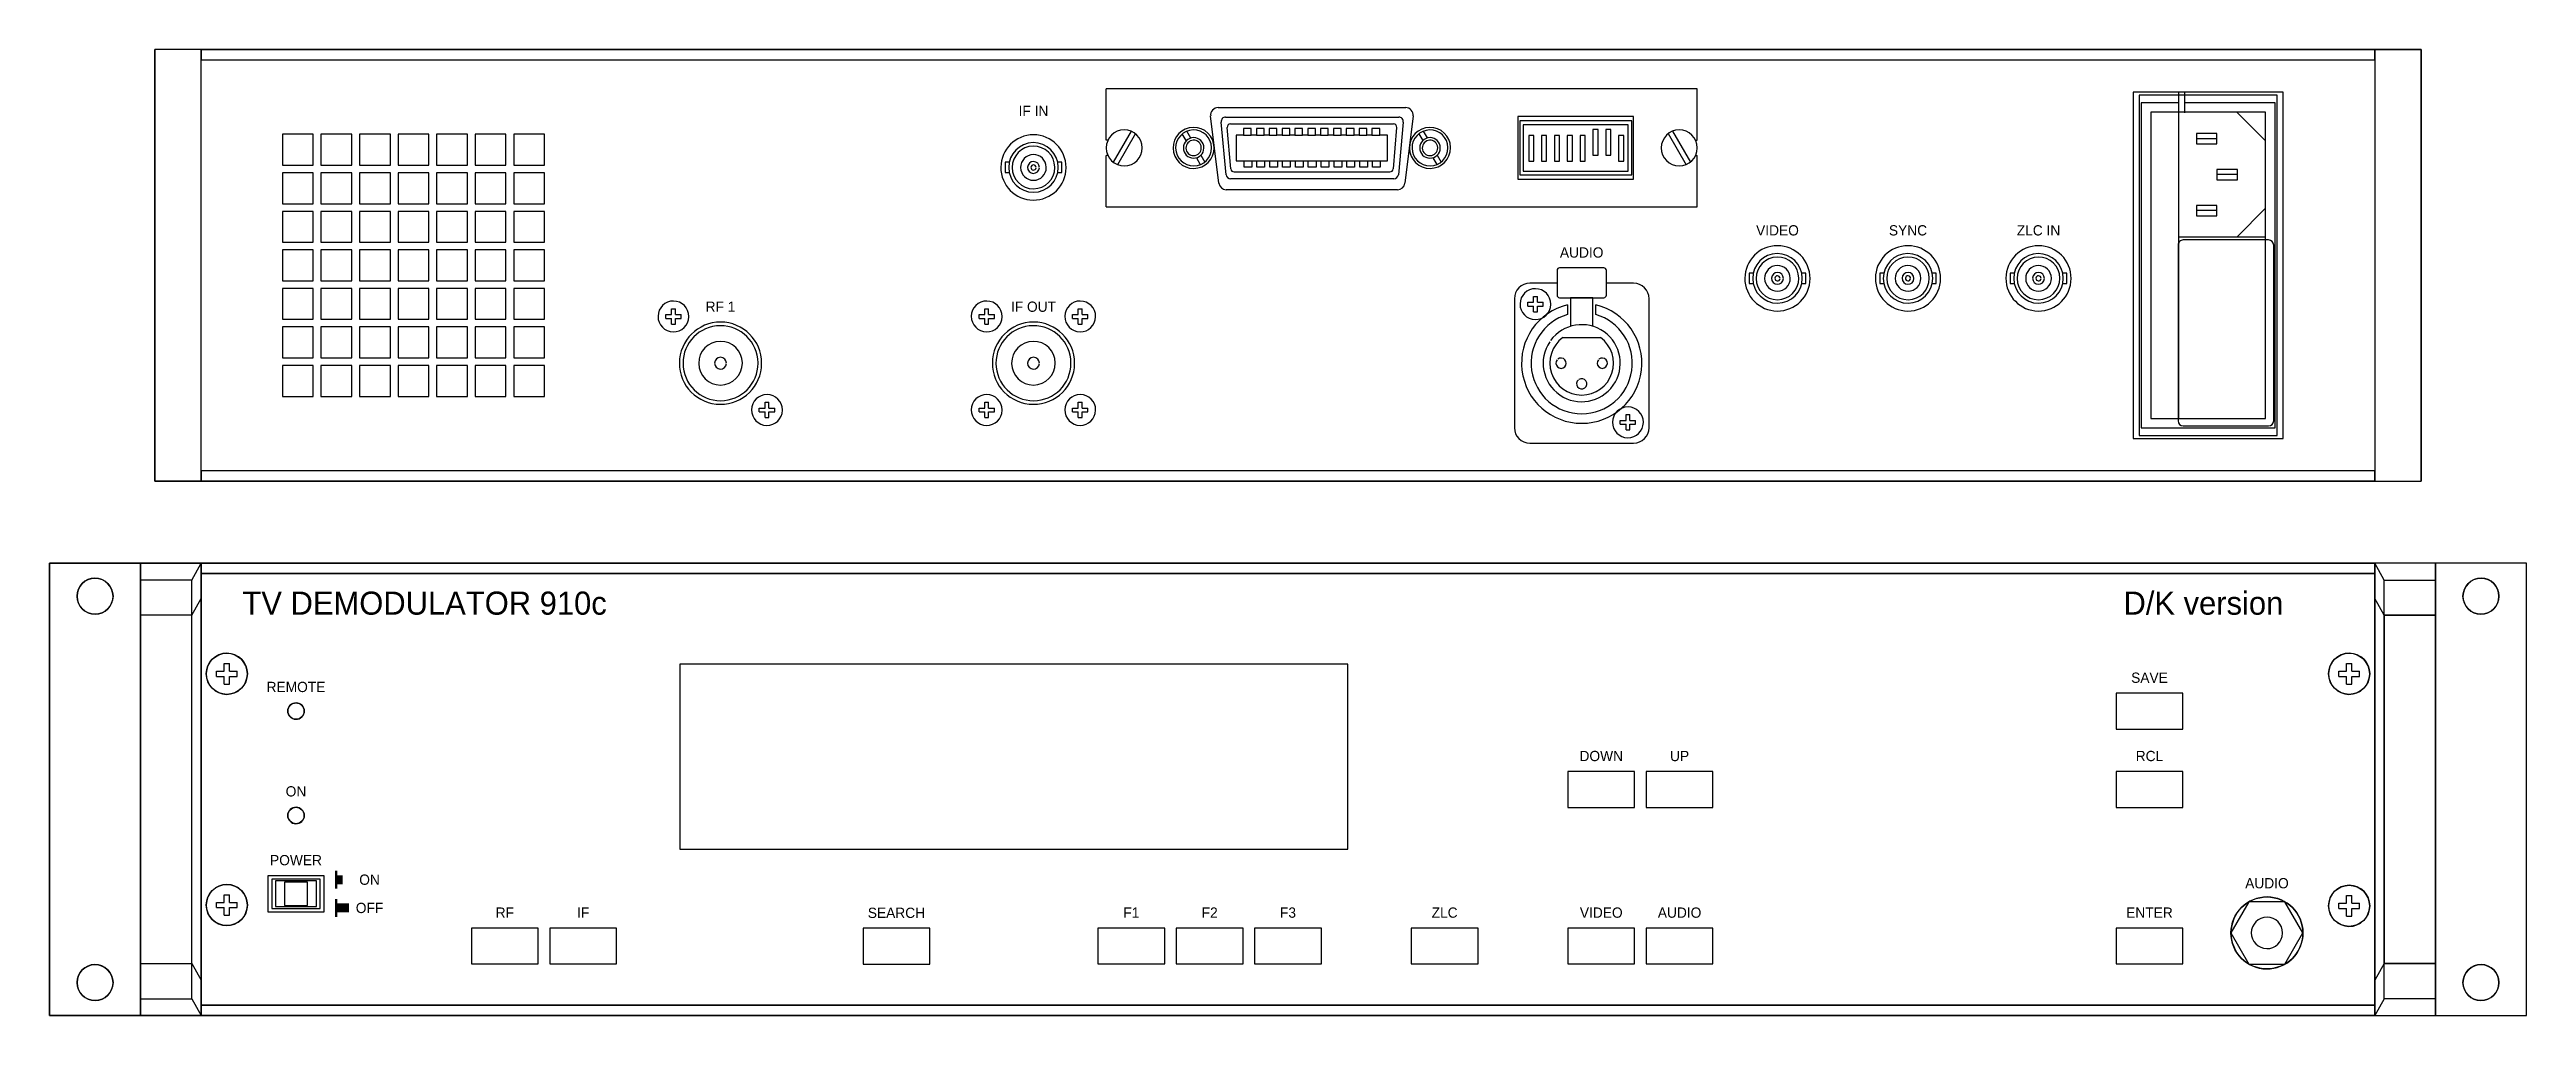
# Model space of a CAD drawing. Extents: x 10 to 492, y 26 to 214.
import ezdxf
from ezdxf.enums import TextEntityAlignment as Align

# ---------------------------------------------------------------- set-up
doc = ezdxf.new("R2010")
doc.units = 0
for name, color, linetype in [('GREY1', 1, 'CONTINUOUS'), ('GREY2', 6, 'CONTINUOUS'), ('GREY3', 4, 'CONTINUOUS'), ('GREY4', 3, 'CONTINUOUS'), ('KOMPONENT', 10, 'CONTINUOUS'), ('TEKST', 7, 'CONTINUOUS')]:
    doc.layers.add(name, color=color, linetype=linetype)

# ---------------------------------------------------------------- blocks, each defined once
blk = doc.blocks.new('5')
at = {"layer": 'KOMPONENT', "color": 0}
for p, q in [((63.5, 25.75), (-3.9, 25.75)), ((-3.9, 25.75), (-3.9, -3.45)), ((-3.35, 24.6), (-3.35, -2.3)), ((62.95, 24.6), (-3.35, 24.6)), ((61.45, 24.2), (-1.85, 24.2)), ((-1.85, 24.2), (-1.85, 6.55)), ((61.45, -1.9), (61.45, 24.2)), ((62.95, -2.3), (62.95, 24.6)), ((63.5, -3.45), (63.5, 25.75)), ((59.6, 22.3), (0, 22.3)), ((0, 22.3), (0, 0)), ((24.86, 22.9), (24.86, 6.3)), ((60.06, 23.9), (25.86, 23.9)), ((59.6, 0), (59.6, 22.3)), ((61.06, 6.3), (61.06, 22.9)), ((13.15, 16.85), (11.15, 16.85)), ((11.15, 16.85), (11.15, 12.85)), ((13.15, 12.85), (13.15, 16.85)), ((6.15, 12.85), (4.15, 12.85)), ((4.15, 12.85), (4.15, 8.85)), ((6.15, 8.85), (6.15, 12.85)), ((11.15, 12.85), (13.15, 12.85)), ((20.15, 12.85), (18.15, 12.85)), ((18.15, 12.85), (18.15, 8.85)), ((20.15, 8.85), (20.15, 12.85)), ((4.15, 8.85), (6.15, 8.85)), ((18.15, 8.85), (20.15, 8.85)), ((25.86, 5.3), (60.06, 5.3)), ((0, 0), (59.6, 0)), ((-3.9, -3.45), (63.5, -3.45)), ((-3.35, -2.3), (62.95, -2.3)), ((-1.85, -1.9), (61.45, -1.9))]:
    blk.add_line(p, q, dxfattribs=at)
for points in [[(5.6, 22.3), (0, 16.7)], [(18.7, 22.3), (24.3, 16.7)], [(24.3, 22.3), (24.3, 5.4)], [(12.15, 16.85), (12.15, 12.85)], [(5.15, 12.85), (5.15, 8.85)], [(19.15, 12.85), (19.15, 8.85)], [(-3.9, 6.55), (0.1, 6.55)], [(-3.9, 5.4), (59.6, 5.4)], [(-1.85, 5.4), (-1.85, -1.9)]]:
    blk.add_lwpolyline(points, dxfattribs=at)
for centre, start, end in [((25.86, 22.9), 90, 180), ((60.06, 22.9), 0, 90), ((25.86, 6.3), 180, 270), ((60.06, 6.3), 270, 0)]:
    blk.add_arc(centre, 1, start, end, dxfattribs=at)
blk = doc.blocks.new('NET')
at = {"layer": 'GREY1', "color": 0, "rotation": 270}
blk.add_blockref('5', (21.87, 32.34), dxfattribs=at)
blk = doc.blocks.new('12')
at = {"layer": 'KOMPONENT', "color": 0}
for p, q in [((114, 23.84), (-1, 23.84)), ((-1, 13.84), (-1, 23.84)), ((20.76, 20.2), (57.28, 20.2)), ((114, 13.84), (114, 23.84)), ((14.58, 13.75), (13.79, 15.06)), ((15.44, 14.26), (14.65, 15.58)), ((20.92, 5.48), (19.31, 18.57)), ((22.33, 7.11), (21.37, 17.36)), ((22.23, 18.34), (55.93, 18.34)), ((23.26, 8.24), (22.56, 16.3)), ((24.25, 14.84), (24.25, 9.84)), ((25.71, 14.84), (24.25, 14.84)), ((27.21, 16.09), (25.71, 16.09)), ((25.71, 16.09), (25.71, 14.84)), ((25.71, 14.84), (27.21, 14.84)), ((27.21, 14.84), (27.21, 16.09)), ((28.21, 14.84), (27.21, 14.84)), ((28.21, 16.09), (28.21, 14.84)), ((29.71, 16.09), (28.21, 16.09)), ((28.21, 14.84), (29.71, 14.84)), ((29.71, 14.84), (29.71, 16.09)), ((30.71, 14.84), (29.71, 14.84)), ((30.71, 16.09), (30.71, 14.84)), ((32.21, 16.09), (30.71, 16.09)), ((30.71, 14.84), (32.21, 14.84)), ((32.21, 14.84), (32.21, 16.09)), ((33.21, 14.84), (32.21, 14.84)), ((33.21, 16.09), (33.21, 14.84)), ((34.71, 16.09), (33.21, 16.09)), ((33.21, 14.84), (34.71, 14.84)), ((34.71, 14.84), (34.71, 16.09)), ((35.71, 14.84), (34.71, 14.84)), ((35.71, 16.09), (35.71, 14.84)), ((37.21, 16.09), (35.71, 16.09)), ((35.71, 14.84), (37.21, 14.84)), ((37.21, 14.84), (37.21, 16.09)), ((38.21, 14.84), (37.21, 14.84)), ((38.21, 16.09), (38.21, 14.84)), ((39.71, 16.09), (38.21, 16.09)), ((38.21, 14.84), (39.71, 14.84)), ((39.71, 14.84), (39.71, 16.09)), ((40.71, 14.84), (39.71, 14.84)), ((40.71, 16.09), (40.71, 14.84)), ((42.21, 16.09), (40.71, 16.09)), ((40.71, 14.84), (42.21, 14.84)), ((42.21, 14.84), (42.21, 16.09)), ((43.21, 14.84), (42.21, 14.84)), ((43.21, 16.09), (43.21, 14.84)), ((44.71, 16.09), (43.21, 16.09)), ((43.21, 14.84), (44.71, 14.84)), ((44.71, 14.84), (44.71, 16.09)), ((45.71, 14.84), (44.71, 14.84)), ((45.71, 16.09), (45.71, 14.84)), ((47.21, 16.09), (45.71, 16.09)), ((45.71, 14.84), (47.21, 14.84)), ((47.21, 14.84), (47.21, 16.09)), ((48.21, 14.84), (47.21, 14.84)), ((48.21, 16.09), (48.21, 14.84)), ((49.71, 16.09), (48.21, 16.09)), ((48.21, 14.84), (49.71, 14.84)), ((49.71, 14.84), (49.71, 16.09)), ((50.71, 14.84), (49.71, 14.84)), ((50.71, 16.09), (50.71, 14.84)), ((52.21, 16.09), (50.71, 16.09)), ((50.71, 14.84), (52.21, 14.84)), ((52.21, 14.84), (52.21, 16.09)), ((53.75, 14.84), (52.21, 14.84)), ((53.75, 9.84), (53.75, 14.84)), ((55.51, 16.3), (54.82, 8.24)), ((56.8, 17.36), (55.84, 7.11)), ((58.72, 18.57), (57.11, 5.48)), ((59.83, 15.1), (60.6, 13.77)), ((60.7, 15.6), (61.46, 14.27)), ((101.6, 18.44), (79.1, 18.44)), ((79.1, 18.44), (79.1, 6.24)), ((101.25, 17.59), (79.45, 17.59)), ((79.45, 17.59), (79.45, 7.09)), ((100.55, 16.84), (80.15, 16.84)), ((80.15, 16.84), (80.15, 7.84)), ((82.2, 14.74), (81.2, 14.74)), ((81.2, 14.74), (81.2, 9.74)), ((82.2, 9.74), (82.2, 14.74)), ((84.7, 14.74), (83.7, 14.74)), ((83.7, 14.74), (83.7, 9.74)), ((84.7, 9.74), (84.7, 14.74)), ((87.2, 14.74), (86.2, 14.74)), ((86.2, 14.74), (86.2, 9.74)), ((87.2, 9.74), (87.2, 14.74)), ((89.7, 14.74), (88.7, 14.74)), ((88.7, 14.74), (88.7, 9.74)), ((89.7, 9.74), (89.7, 14.74)), ((92.2, 14.74), (91.2, 14.74)), ((91.2, 14.74), (91.2, 9.74)), ((92.2, 9.74), (92.2, 14.74)), ((94.7, 15.9), (93.7, 15.9)), ((93.7, 15.9), (93.7, 10.9)), ((94.7, 10.9), (94.7, 15.9)), ((97.2, 15.9), (96.2, 15.9)), ((96.2, 15.9), (96.2, 10.9)), ((97.2, 10.9), (97.2, 15.9)), ((99.7, 14.74), (98.7, 14.74)), ((98.7, 14.74), (98.7, 9.74)), ((99.7, 9.74), (99.7, 14.74)), ((100.55, 7.84), (100.55, 16.84)), ((101.25, 7.09), (101.25, 17.59)), ((101.6, 6.24), (101.6, 18.44)), ((-1, 0.84), (-1, 10.84)), ((16.54, 10.42), (17.3, 9.09)), ((17.4, 10.92), (18.17, 9.59)), ((24.25, 9.84), (25.82, 9.84)), ((25.82, 8.59), (25.82, 9.84)), ((25.82, 9.84), (27.32, 9.84)), ((27.32, 9.84), (27.32, 8.59)), ((27.32, 9.84), (28.32, 9.84)), ((28.32, 9.84), (29.82, 9.84)), ((28.32, 8.59), (28.32, 9.84)), ((29.82, 9.84), (29.82, 8.59)), ((29.82, 9.84), (30.82, 9.84)), ((30.82, 9.84), (32.32, 9.84)), ((30.82, 8.59), (30.82, 9.84)), ((32.32, 9.84), (32.32, 8.59)), ((32.32, 9.84), (33.32, 9.84)), ((33.32, 9.84), (34.82, 9.84)), ((33.32, 8.59), (33.32, 9.84)), ((34.82, 9.84), (34.82, 8.59)), ((34.82, 9.84), (35.82, 9.84)), ((35.82, 9.84), (37.32, 9.84)), ((35.82, 8.59), (35.82, 9.84)), ((37.32, 9.84), (37.32, 8.59)), ((37.32, 9.84), (38.32, 9.84)), ((38.32, 9.84), (39.82, 9.84)), ((38.32, 8.59), (38.32, 9.84)), ((39.82, 9.84), (39.82, 8.59)), ((39.82, 9.84), (40.82, 9.84)), ((40.82, 9.84), (42.32, 9.84)), ((40.82, 8.59), (40.82, 9.84)), ((42.32, 9.84), (42.32, 8.59)), ((42.32, 9.84), (43.32, 9.84)), ((43.32, 9.84), (44.82, 9.84)), ((43.32, 8.59), (43.32, 9.84)), ((44.82, 9.84), (44.82, 8.59)), ((44.82, 9.84), (45.82, 9.84)), ((45.82, 9.84), (47.32, 9.84)), ((45.82, 8.59), (45.82, 9.84)), ((47.32, 9.84), (47.32, 8.59)), ((47.32, 9.84), (48.32, 9.84)), ((48.32, 9.84), (49.82, 9.84)), ((48.32, 8.59), (48.32, 9.84)), ((49.82, 9.84), (49.82, 8.59)), ((49.82, 9.84), (50.82, 9.84)), ((50.82, 9.84), (52.32, 9.84)), ((50.82, 8.59), (50.82, 9.84)), ((52.32, 9.84), (52.32, 8.59)), ((52.32, 9.84), (53.75, 9.84)), ((62.54, 10.42), (63.3, 9.09)), ((63.4, 10.92), (64.17, 9.59)), ((81.2, 9.74), (82.2, 9.74)), ((83.7, 9.74), (84.7, 9.74)), ((86.2, 9.74), (87.2, 9.74)), ((88.7, 9.74), (89.7, 9.74)), ((91.2, 9.74), (92.2, 9.74)), ((93.7, 10.9), (94.7, 10.9)), ((96.2, 10.9), (97.2, 10.9)), ((98.7, 9.74), (99.7, 9.74)), ((114, 0.84), (114, 10.84)), ((54.97, 6.34), (23.2, 6.34)), ((27.32, 8.59), (25.82, 8.59)), ((29.82, 8.59), (28.32, 8.59)), ((32.32, 8.59), (30.82, 8.59)), ((34.82, 8.59), (33.32, 8.59)), ((37.32, 8.59), (35.82, 8.59)), ((39.82, 8.59), (38.32, 8.59)), ((42.32, 8.59), (40.82, 8.59)), ((44.82, 8.59), (43.32, 8.59)), ((47.32, 8.59), (45.82, 8.59)), ((49.82, 8.59), (48.32, 8.59)), ((52.32, 8.59), (50.82, 8.59)), ((79.1, 6.24), (101.6, 6.24)), ((79.45, 7.09), (101.25, 7.09)), ((80.15, 7.84), (100.55, 7.84)), ((-1, 0.84), (114, 0.84)), ((55.67, 4.2), (22.36, 4.2))]:
    blk.add_line(p, q, dxfattribs=at)
for points in [[(3.82, 15.62), (0.32, 9.56)], [(4.68, 15.12), (1.18, 9.06)], [(23.18, 17), (54.89, 17)], [(108.32, 15.12), (111.82, 9.06)], [(109.18, 15.62), (112.68, 9.56)], [(-0.66, 13.84), (-1, 13.84)], [(-0.66, 10.84), (-1, 10.84)], [(113.66, 13.84), (114, 13.84)], [(113.66, 10.84), (114, 10.84)], [(23.88, 7.68), (54.19, 7.68)]]:
    blk.add_lwpolyline(points, dxfattribs=at)
for centre, radius, start, end in [((20.76, 18.74), 1.45, 90, 186.9968), ((57.28, 18.74), 1.45, 353.0032, 90), ((2.5, 12.34), 3.5, 180.4609, 180), ((16, 12.34), 4, 1.4321, 0.0821), ((16, 12.34), 3.5, 1.6366, 0.106), ((22.23, 17.47), 0.873, 90, 186.9968), ((23.18, 16.38), 0.629, 90, 186.9968), ((54.89, 16.38), 0.629, 353.0032, 90), ((55.93, 17.47), 0.873, 353.0032, 90), ((62, 12.34), 4, 1.4321, 0.0821), ((62, 12.34), 3.5, 1.6366, 0.106), ((110.5, 12.34), 3.5, 360, 359.5391), ((16, 12.34), 2, 0, 359.0404), ((16, 12.34), 1.5, 3.8141, 0.1493), ((62, 12.34), 2, 0, 359.0404), ((62, 12.34), 1.5, 3.8141, 0.1493), ((22.36, 5.65), 1.45, 186.9968, 270), ((23.2, 7.22), 0.873, 186.9968, 270), ((23.88, 8.31), 0.629, 186.9968, 270), ((54.19, 8.31), 0.629, 270, 353.0032), ((54.97, 7.22), 0.873, 270, 353.0032), ((55.67, 5.65), 1.45, 270, 353.0032)]:
    blk.add_arc(centre, radius, start, end, dxfattribs=at)
blk = doc.blocks.new('12703251')
at = {"layer": 'KOMPONENT', "color": 0}
for p, q in [((-79.25, 44.55), (-85.25, 44.55)), ((-85.25, 44.55), (-85.25, 38.55)), ((-79.25, 38.55), (-79.25, 44.55)), ((-71.75, 44.55), (-77.75, 44.55)), ((-77.75, 44.55), (-77.75, 38.55)), ((-71.75, 38.55), (-71.75, 44.55)), ((-64.25, 44.55), (-70.25, 44.55)), ((-70.25, 44.55), (-70.25, 38.55)), ((-64.25, 38.55), (-64.25, 44.55)), ((-56.75, 44.55), (-62.75, 44.55)), ((-62.75, 44.55), (-62.75, 38.55)), ((-56.75, 38.55), (-56.75, 44.55)), ((-49.25, 44.55), (-55.25, 44.55)), ((-55.25, 44.55), (-55.25, 38.55)), ((-49.25, 38.55), (-49.25, 44.55)), ((-41.75, 44.55), (-47.75, 44.55)), ((-47.75, 44.55), (-47.75, 38.55)), ((-41.75, 38.55), (-41.75, 44.55)), ((-34.25, 44.55), (-40.25, 44.55)), ((-40.25, 44.55), (-40.25, 38.55)), ((-34.25, 38.55), (-34.25, 44.55)), ((-85.25, 38.55), (-79.25, 38.55)), ((-79.25, 37.05), (-85.25, 37.05)), ((-85.25, 37.05), (-85.25, 31.05)), ((-79.25, 31.05), (-79.25, 37.05)), ((-77.75, 38.55), (-71.75, 38.55)), ((-71.75, 37.05), (-77.75, 37.05)), ((-77.75, 37.05), (-77.75, 31.05)), ((-71.75, 31.05), (-71.75, 37.05)), ((-70.25, 38.55), (-64.25, 38.55)), ((-64.25, 37.05), (-70.25, 37.05)), ((-70.25, 37.05), (-70.25, 31.05)), ((-64.25, 31.05), (-64.25, 37.05)), ((-62.75, 38.55), (-56.75, 38.55)), ((-56.75, 37.05), (-62.75, 37.05)), ((-62.75, 37.05), (-62.75, 31.05)), ((-56.75, 31.05), (-56.75, 37.05)), ((-55.25, 38.55), (-49.25, 38.55)), ((-49.25, 37.05), (-55.25, 37.05)), ((-55.25, 37.05), (-55.25, 31.05)), ((-49.25, 31.05), (-49.25, 37.05)), ((-47.75, 38.55), (-41.75, 38.55)), ((-41.75, 37.05), (-47.75, 37.05)), ((-47.75, 37.05), (-47.75, 31.05)), ((-41.75, 31.05), (-41.75, 37.05)), ((-40.25, 38.55), (-34.25, 38.55)), ((-34.25, 37.05), (-40.25, 37.05)), ((-40.25, 37.05), (-40.25, 31.05)), ((-34.25, 31.05), (-34.25, 37.05)), ((-85.25, 31.05), (-79.25, 31.05)), ((-79.25, 29.55), (-85.25, 29.55)), ((-85.25, 29.55), (-85.25, 23.55)), ((-79.25, 23.55), (-79.25, 29.55)), ((-77.75, 31.05), (-71.75, 31.05)), ((-71.75, 29.55), (-77.75, 29.55)), ((-77.75, 29.55), (-77.75, 23.55)), ((-71.75, 23.55), (-71.75, 29.55)), ((-70.25, 31.05), (-64.25, 31.05)), ((-64.25, 29.55), (-70.25, 29.55)), ((-70.25, 29.55), (-70.25, 23.55)), ((-64.25, 23.55), (-64.25, 29.55)), ((-62.75, 31.05), (-56.75, 31.05)), ((-56.75, 29.55), (-62.75, 29.55)), ((-62.75, 29.55), (-62.75, 23.55)), ((-56.75, 23.55), (-56.75, 29.55)), ((-55.25, 31.05), (-49.25, 31.05)), ((-49.25, 29.55), (-55.25, 29.55)), ((-55.25, 29.55), (-55.25, 23.55)), ((-49.25, 23.55), (-49.25, 29.55)), ((-47.75, 31.05), (-41.75, 31.05)), ((-41.75, 29.55), (-47.75, 29.55)), ((-47.75, 29.55), (-47.75, 23.55)), ((-41.75, 23.55), (-41.75, 29.55)), ((-40.25, 31.05), (-34.25, 31.05)), ((-34.25, 29.55), (-40.25, 29.55)), ((-40.25, 29.55), (-40.25, 23.55)), ((-34.25, 23.55), (-34.25, 29.55)), ((-85.25, 23.55), (-79.25, 23.55)), ((-79.25, 22.05), (-85.25, 22.05)), ((-85.25, 22.05), (-85.25, 16.05)), ((-79.25, 16.05), (-79.25, 22.05)), ((-77.75, 23.55), (-71.75, 23.55)), ((-71.75, 22.05), (-77.75, 22.05)), ((-77.75, 22.05), (-77.75, 16.05)), ((-71.75, 16.05), (-71.75, 22.05)), ((-70.25, 23.55), (-64.25, 23.55)), ((-64.25, 22.05), (-70.25, 22.05)), ((-70.25, 22.05), (-70.25, 16.05)), ((-64.25, 16.05), (-64.25, 22.05)), ((-62.75, 23.55), (-56.75, 23.55)), ((-56.75, 22.05), (-62.75, 22.05)), ((-62.75, 22.05), (-62.75, 16.05)), ((-56.75, 16.05), (-56.75, 22.05)), ((-55.25, 23.55), (-49.25, 23.55)), ((-49.25, 22.05), (-55.25, 22.05)), ((-55.25, 22.05), (-55.25, 16.05)), ((-49.25, 16.05), (-49.25, 22.05)), ((-47.75, 23.55), (-41.75, 23.55)), ((-41.75, 22.05), (-47.75, 22.05)), ((-47.75, 22.05), (-47.75, 16.05)), ((-41.75, 16.05), (-41.75, 22.05)), ((-40.25, 23.55), (-34.25, 23.55)), ((-34.25, 22.05), (-40.25, 22.05)), ((-40.25, 22.05), (-40.25, 16.05)), ((-34.25, 16.05), (-34.25, 22.05)), ((-85.25, 16.05), (-79.25, 16.05)), ((-79.25, 14.55), (-85.25, 14.55)), ((-85.25, 14.55), (-85.25, 8.55)), ((-79.25, 8.55), (-79.25, 14.55)), ((-77.75, 16.05), (-71.75, 16.05)), ((-71.75, 14.55), (-77.75, 14.55)), ((-77.75, 14.55), (-77.75, 8.55)), ((-71.75, 8.55), (-71.75, 14.55)), ((-70.25, 16.05), (-64.25, 16.05)), ((-64.25, 14.55), (-70.25, 14.55)), ((-70.25, 14.55), (-70.25, 8.55)), ((-64.25, 8.55), (-64.25, 14.55)), ((-62.75, 16.05), (-56.75, 16.05)), ((-56.75, 14.55), (-62.75, 14.55)), ((-62.75, 14.55), (-62.75, 8.55)), ((-56.75, 8.55), (-56.75, 14.55)), ((-55.25, 16.05), (-49.25, 16.05)), ((-49.25, 14.55), (-55.25, 14.55)), ((-55.25, 14.55), (-55.25, 8.55)), ((-49.25, 8.55), (-49.25, 14.55)), ((-47.75, 16.05), (-41.75, 16.05)), ((-41.75, 14.55), (-47.75, 14.55)), ((-47.75, 14.55), (-47.75, 8.55)), ((-41.75, 8.55), (-41.75, 14.55)), ((-40.25, 16.05), (-34.25, 16.05)), ((-34.25, 14.55), (-40.25, 14.55)), ((-40.25, 14.55), (-40.25, 8.55)), ((-34.25, 8.55), (-34.25, 14.55)), ((162.78, 15.55), (157.48, 15.55)), ((162.78, 18.05), (162.78, 13.25)), ((171.88, 18.55), (163.28, 18.55)), ((172.38, 13.25), (172.38, 18.05)), ((177.68, 15.55), (172.38, 15.55)), ((154.48, 12.55), (154.48, -12.55)), ((163.28, 12.75), (171.88, 12.75)), ((165.43, 12.75), (165.43, 7.185)), ((169.73, 12.75), (165.43, 12.75)), ((169.73, 7.185), (169.73, 12.75)), ((180.68, -12.55), (180.68, 12.55)), ((-85.25, 8.55), (-79.25, 8.55)), ((-79.25, 7.05), (-85.25, 7.05)), ((-85.25, 7.05), (-85.25, 1.05)), ((-79.25, 1.05), (-79.25, 7.05)), ((-77.75, 8.55), (-71.75, 8.55)), ((-71.75, 7.05), (-77.75, 7.05)), ((-77.75, 7.05), (-77.75, 1.05)), ((-71.75, 1.05), (-71.75, 7.05)), ((-70.25, 8.55), (-64.25, 8.55)), ((-64.25, 7.05), (-70.25, 7.05)), ((-70.25, 7.05), (-70.25, 1.05)), ((-64.25, 1.05), (-64.25, 7.05)), ((-62.75, 8.55), (-56.75, 8.55)), ((-56.75, 7.05), (-62.75, 7.05)), ((-62.75, 7.05), (-62.75, 1.05)), ((-56.75, 1.05), (-56.75, 7.05)), ((-55.25, 8.55), (-49.25, 8.55)), ((-49.25, 7.05), (-55.25, 7.05)), ((-55.25, 7.05), (-55.25, 1.05)), ((-49.25, 1.05), (-49.25, 7.05)), ((-47.75, 8.55), (-41.75, 8.55)), ((-41.75, 7.05), (-47.75, 7.05)), ((-47.75, 7.05), (-47.75, 1.05)), ((-41.75, 1.05), (-41.75, 7.05)), ((-40.25, 8.55), (-34.25, 8.55)), ((-34.25, 7.05), (-40.25, 7.05)), ((-40.25, 7.05), (-40.25, 1.05)), ((-34.25, 1.05), (-34.25, 7.05)), ((-85.25, 1.05), (-79.25, 1.05)), ((-77.75, 1.05), (-71.75, 1.05)), ((-70.25, 1.05), (-64.25, 1.05)), ((-62.75, 1.05), (-56.75, 1.05)), ((-55.25, 1.05), (-49.25, 1.05)), ((-47.75, 1.05), (-41.75, 1.05)), ((-40.25, 1.05), (-34.25, 1.05)), ((-85.25, -0.45), (-85.25, -6.45)), ((-79.25, -0.45), (-85.25, -0.45)), ((-79.25, -6.45), (-79.25, -0.45)), ((-71.75, -0.45), (-77.75, -0.45)), ((-77.75, -0.45), (-77.75, -6.45)), ((-71.75, -6.45), (-71.75, -0.45)), ((-64.25, -0.45), (-70.25, -0.45)), ((-70.25, -0.45), (-70.25, -6.45)), ((-64.25, -6.45), (-64.25, -0.45)), ((-56.75, -0.45), (-62.75, -0.45)), ((-62.75, -0.45), (-62.75, -6.45)), ((-56.75, -6.45), (-56.75, -0.45)), ((-49.25, -0.45), (-55.25, -0.45)), ((-55.25, -0.45), (-55.25, -6.45)), ((-49.25, -6.45), (-49.25, -0.45)), ((-41.75, -0.45), (-47.75, -0.45)), ((-47.75, -0.45), (-47.75, -6.45)), ((-41.75, -6.45), (-41.75, -0.45)), ((-34.25, -0.45), (-40.25, -0.45)), ((-40.25, -0.45), (-40.25, -6.45)), ((-34.25, -6.45), (-34.25, -0.45)), ((-85.25, -6.45), (-79.25, -6.45)), ((-77.75, -6.45), (-71.75, -6.45)), ((-70.25, -6.45), (-64.25, -6.45)), ((-62.75, -6.45), (-56.75, -6.45)), ((-55.25, -6.45), (-49.25, -6.45)), ((-47.75, -6.45), (-41.75, -6.45)), ((-40.25, -6.45), (-34.25, -6.45)), ((157.48, -15.55), (177.68, -15.55))]:
    blk.add_line(p, q, dxfattribs=at)
at = {"layer": 'KOMPONENT', "color": 0, "linetype": 'CONTINUOUS'}
for points in [[(56.18, 39.1), (55.4, 39.1), (55.4, 37.1)], [(65.62, 37.1), (66.4, 37.1), (66.4, 39.1), (65.62, 39.1)], [(55.4, 37.1), (56.18, 37.1)], [(200.96, 17.51), (200.18, 17.51), (200.18, 15.51)], [(200.18, 15.51), (200.96, 15.51)], [(210.4, 15.51), (211.18, 15.51), (211.18, 17.51), (210.4, 17.51)], [(226.36, 17.51), (225.58, 17.51), (225.58, 15.51)], [(225.58, 15.51), (226.36, 15.51)], [(235.8, 15.51), (236.58, 15.51), (236.58, 17.51), (235.8, 17.51)], [(251.76, 17.51), (250.98, 17.51), (250.98, 15.51)], [(250.98, 15.51), (251.76, 15.51)], [(261.2, 15.51), (261.98, 15.51), (261.98, 17.51), (261.2, 17.51)]]:
    blk.add_lwpolyline(points, dxfattribs=at)
at = {"layer": 'KOMPONENT', "color": 0}
for points in [[(-9.535, 10.6), (-8.785, 10.6)], [(-9.535, 9.475), (-9.535, 10.6)], [(-8.785, 9.475), (-8.785, 10.6)], [(51.425, 10.6), (52.175, 10.6)], [(51.425, 9.475), (51.425, 10.6)], [(52.175, 9.475), (52.175, 10.6)], [(69.625, 10.6), (70.375, 10.6)], [(69.625, 9.475), (69.625, 10.6)], [(70.375, 9.475), (70.375, 10.6)], [(157.08, 11.875), (158.205, 11.875)], [(157.08, 11.125), (157.08, 11.875)], [(157.08, 11.125), (158.205, 11.125)], [(158.205, 11.875), (158.205, 13)], [(158.205, 13), (158.955, 13)], [(158.205, 10), (158.205, 11.125)], [(158.205, 10), (158.955, 10)], [(158.955, 11.875), (158.955, 13)], [(158.955, 11.875), (160.08, 11.875)], [(158.955, 11.125), (160.08, 11.125)], [(158.955, 10), (158.955, 11.125)], [(160.08, 11.125), (160.08, 11.875)], [(164.83, 11.372), (164.83, 9.458)], [(170.33, 9.458), (170.33, 11.372)], [(-10.66, 8.725), (-10.66, 9.475)], [(-10.66, 9.475), (-9.535, 9.475)], [(-10.66, 8.725), (-9.535, 8.725)], [(-9.535, 7.6), (-9.535, 8.725)], [(-9.535, 7.6), (-8.785, 7.6)], [(-8.785, 9.475), (-7.66, 9.475)], [(-8.785, 7.6), (-8.785, 8.725)], [(-8.785, 8.725), (-7.66, 8.725)], [(-7.66, 8.725), (-7.66, 9.475)], [(50.3, 8.725), (50.3, 9.475)], [(50.3, 9.475), (51.425, 9.475)], [(50.3, 8.725), (51.425, 8.725)], [(51.425, 7.6), (51.425, 8.725)], [(51.425, 7.6), (52.175, 7.6)], [(52.175, 9.475), (53.3, 9.475)], [(52.175, 7.6), (52.175, 8.725)], [(52.175, 8.725), (53.3, 8.725)], [(53.3, 8.725), (53.3, 9.475)], [(68.5, 8.725), (68.5, 9.475)], [(68.5, 9.475), (69.625, 9.475)], [(68.5, 8.725), (69.625, 8.725)], [(69.625, 7.6), (69.625, 8.725)], [(69.625, 7.6), (70.375, 7.6)], [(70.375, 9.475), (71.5, 9.475)], [(70.375, 7.6), (70.375, 8.725)], [(70.375, 8.725), (71.5, 8.725)], [(71.5, 8.725), (71.5, 9.475)], [(163.914, 5), (171.246, 5)], [(7.54, -9.475), (7.54, -8.725)], [(7.54, -8.725), (8.665, -8.725)], [(7.54, -9.475), (8.665, -9.475)], [(8.665, -7.6), (9.415, -7.6)], [(8.665, -8.725), (8.665, -7.6)], [(8.665, -10.6), (8.665, -9.475)], [(9.415, -8.725), (9.415, -7.6)], [(9.415, -8.725), (10.54, -8.725)], [(9.415, -10.6), (9.415, -9.475)], [(9.415, -9.475), (10.54, -9.475)], [(10.54, -9.475), (10.54, -8.725)], [(50.3, -9.475), (50.3, -8.725)], [(50.3, -8.725), (51.425, -8.725)], [(50.3, -9.475), (51.425, -9.475)], [(51.425, -7.6), (52.175, -7.6)], [(51.425, -8.725), (51.425, -7.6)], [(51.425, -10.6), (51.425, -9.475)], [(52.175, -8.725), (52.175, -7.6)], [(52.175, -8.725), (53.3, -8.725)], [(52.175, -10.6), (52.175, -9.475)], [(52.175, -9.475), (53.3, -9.475)], [(53.3, -9.475), (53.3, -8.725)], [(68.5, -9.475), (68.5, -8.725)], [(68.5, -8.725), (69.625, -8.725)], [(68.5, -9.475), (69.625, -9.475)], [(69.625, -7.6), (70.375, -7.6)], [(69.625, -8.725), (69.625, -7.6)], [(69.625, -10.6), (69.625, -9.475)], [(70.375, -8.725), (70.375, -7.6)], [(70.375, -8.725), (71.5, -8.725)], [(70.375, -10.6), (70.375, -9.475)], [(70.375, -9.475), (71.5, -9.475)], [(71.5, -9.475), (71.5, -8.725)], [(8.665, -10.6), (9.415, -10.6)], [(51.425, -10.6), (52.175, -10.6)], [(69.625, -10.6), (70.375, -10.6)], [(175.08, -11.125), (176.205, -11.125)], [(175.08, -11.875), (175.08, -11.125)], [(175.08, -11.875), (176.205, -11.875)], [(176.205, -11.125), (176.205, -10)], [(176.205, -10), (176.955, -10)], [(176.205, -13), (176.205, -11.875)], [(176.205, -13), (176.955, -13)], [(176.955, -11.125), (176.955, -10)], [(176.955, -11.125), (178.08, -11.125)], [(176.955, -11.875), (178.08, -11.875)], [(176.955, -13), (176.955, -11.875)], [(178.08, -11.875), (178.08, -11.125)]]:
    blk.add_lwpolyline(points, dxfattribs=at)
for centre, radius, start, end in [((60.9, 38.1), 6.35, 360, 359.53501), ((205.68, 16.51), 6.35, 360, 359.53501), ((231.08, 16.51), 6.35, 360, 359.53501), ((256.48, 16.51), 6.35, 360, 359.53501), ((157.48, 12.55), 3, 90, 180), ((158.58, 11.5), 3, 0, 358.8769), ((163.28, 18.05), 0.5, 90, 180), ((171.88, 18.05), 0.5, 0, 90), ((177.68, 12.55), 3, 0, 90), ((-9.16, 9.1), 3, 0, 358.8769), ((51.8, 9.1), 3, 0, 358.8769), ((70, 9.1), 3, 0, 358.8769), ((167.58, 0), 11.7, 103.59414, 76.40586), ((163.28, 13.25), 0.5, 180, 270), ((171.88, 13.25), 0.5, 270, 0), ((0, 0), 8, 360, 359.53501), ((60.9, 0), 8, 360, 359.53501), ((167.58, 0), 9.85, 106.21174, 73.78826), ((167.58, 0), 7.5, 146.02389, 144.00029), ((167.58, 0), 6.2, 126.24932, 53.75068), ((163.58, 0), 1, 137.68119, 129.84529), ((171.58, 0), 1, 138.01405, 130.17474), ((167.58, -4), 1, 128.62028, 122.63239), ((9.04, -9.1), 3, 0, 358.8769), ((51.8, -9.1), 3, 0, 358.8769), ((70, -9.1), 3, 0, 358.8769), ((176.58, -11.5), 3, 0, 358.8769), ((157.48, -12.55), 3, 180, 270), ((177.68, -12.55), 3, 270, 0)]:
    blk.add_arc(centre, radius, start, end, dxfattribs=at)
at = {"layer": 'KOMPONENT', "color": 0, "linetype": 'CONTINUOUS'}
for centre, radius, start, end in [((60.9, 38.1), 4.825, 0.68692, 0.03243), ((60.9, 38.1), 4.15, 0.79908, 0.03692), ((60.9, 38.1), 2.5, 1.33787, 0.06317), ((60.9, 38.1), 1.15, 0.1394, 357.32773), ((60.9, 38.1), 0.5, 0.35151, 353.28762), ((205.68, 16.51), 4.825, 0.68692, 0.03243), ((205.68, 16.51), 4.15, 0.79908, 0.03692), ((231.08, 16.51), 4.825, 0.68692, 0.03243), ((231.08, 16.51), 4.15, 0.79908, 0.03692), ((256.48, 16.51), 4.825, 0.68692, 0.03243), ((256.48, 16.51), 4.15, 0.79908, 0.03692), ((205.68, 16.51), 2.5, 1.33787, 0.06317), ((205.68, 16.51), 1.15, 0.1394, 357.32773), ((205.68, 16.51), 0.5, 0.35151, 353.28762), ((231.08, 16.51), 2.5, 1.33787, 0.06317), ((231.08, 16.51), 1.15, 0.1394, 357.32773), ((231.08, 16.51), 0.5, 0.35151, 353.28762), ((256.48, 16.51), 2.5, 1.33787, 0.06317), ((256.48, 16.51), 1.15, 0.1394, 357.32773), ((256.48, 16.51), 0.5, 0.35151, 353.28762), ((0, 0), 7.3, 0.68692, 0.03243), ((60.9, 0), 7.3, 0.68692, 0.03243), ((0, 0), 4.25, 0.79908, 0.03692), ((0, 0), 1.15, 0.1394, 357.32773), ((60.9, 0), 4.25, 0.79908, 0.03692), ((60.9, 0), 1.15, 0.1394, 357.32773)]:
    blk.add_arc(centre, radius, start, end, dxfattribs=at)
at = {"layer": 'KOMPONENT', "color": 0}
blk.add_blockref('12', (76.064, 29.566), dxfattribs=at)
at = {"layer": 'TEKST', "color": 0}
for s, p in [('IF IN', (60.9, 48.1)), ('VIDEO', (205.68, 24.86)), ('SYNC', (231.08, 24.86)), ('ZLC IN', (256.48, 24.86)), ('AUDIO', (167.58, 20.55)), ('RF 1', (0, 10)), ('IF OUT', (60.9, 10))]:
    blk.add_text(s, height=2, dxfattribs=at).set_placement(p, align=Align.CENTER)
blk = doc.blocks.new('KNAP-ON')
at = {"layer": 'KOMPONENT', "color": 0}
for p, q in [((-5.5, 3.5), (-5.5, -3.5)), ((5.5, 3.5), (-5.5, 3.5)), ((-4.7, 2.85), (-4.7, -2.85)), ((4.7, 2.85), (-4.7, 2.85)), ((-4, 2.5), (-4, -2.5)), ((4, 2.5), (-4, 2.5)), ((-2.25, 2.25), (-2.25, -2.25)), ((2.25, 2.25), (-2.25, 2.25)), ((2.25, -2.25), (2.25, 2.25)), ((4, -2.5), (4, 2.5)), ((4.7, -2.85), (4.7, 2.85)), ((5.5, -3.5), (5.5, 3.5)), ((-5.5, -3.5), (5.5, -3.5)), ((-4.7, -2.85), (4.7, -2.85)), ((-4, -2.5), (4, -2.5)), ((-2.25, -2.25), (2.25, -2.25))]:
    blk.add_line(p, q, dxfattribs=at)

msp = doc.modelspace()

# ---------------------------------------------------------------- linework, layer by layer
at = {"layer": 'GREY1', "color": 0}
msp.add_lwpolyline([(39.5, 28), (462.5, 28), (462.5, 112), (39.5, 112)], close=True, dxfattribs=at)
at = {"layer": 'GREY2', "color": 0}
msp.add_lwpolyline([(132.66, 58.35), (262.66, 58.35), (262.66, 94.35), (132.66, 94.35)], close=True, dxfattribs=at)
for centre, radius in [((18.85, 107.6), 3.5), ((483.15, 107.6), 3.5), ((44.5, 92.5), 4), ((457.5, 92.5), 4), ((57.96, 85.24), 1.6), ((57.96, 64.92), 1.6), ((44.5, 47.5), 4), ((441.5, 42.06), 7), ((457.5, 47.34), 4), ((18.85, 32.4), 3.5), ((483.15, 32.4), 3.5)]:
    msp.add_circle(centre, radius, dxfattribs=at)
at = {"layer": 'GREY3', "color": 0}
for points in [[(27.7, 36.1), (37.7, 36.1), (37.7, 103.9), (27.7, 103.9)], [(464.3, 36.1), (474.3, 36.1), (474.3, 103.9), (464.3, 103.9)], [(464.3, 36.1), (474.3, 36.1), (474.3, 103.9), (464.3, 103.9)], [(412.14, 81.74), (425.14, 81.74), (425.14, 88.74), (412.14, 88.74)], [(305.46, 66.5), (318.46, 66.5), (318.46, 73.5), (305.46, 73.5)], [(320.7, 66.5), (333.7, 66.5), (333.7, 73.5), (320.7, 73.5)], [(412.14, 66.5), (425.14, 66.5), (425.14, 73.5), (412.14, 73.5)], [(52.46, 46.18), (63.46, 46.18), (63.46, 53.18), (52.46, 53.18)], [(92.1, 36.02), (105.1, 36.02), (105.1, 43.02), (92.1, 43.02)], [(107.34, 36.02), (120.34, 36.02), (120.34, 43.02), (107.34, 43.02)], [(168.3, 35.98), (181.3, 35.98), (181.3, 42.98), (168.3, 42.98)], [(214.02, 36.02), (227.02, 36.02), (227.02, 43.02), (214.02, 43.02)], [(229.26, 36.02), (242.26, 36.02), (242.26, 43.02), (229.26, 43.02)], [(244.5, 36.02), (257.5, 36.02), (257.5, 43.02), (244.5, 43.02)], [(274.98, 36.02), (287.98, 36.02), (287.98, 43.02), (274.98, 43.02)], [(305.46, 36.02), (318.46, 36.02), (318.46, 43.02), (305.46, 43.02)], [(320.7, 36.02), (333.7, 36.02), (333.7, 43.02), (320.7, 43.02)], [(412.14, 36.02), (425.14, 36.02), (425.14, 43.02), (412.14, 43.02)]]:
    msp.add_lwpolyline(points, close=True, dxfattribs=at)
at = {"layer": 'GREY4', "color": 0}
for points in [[(30.5, 130), (39.5, 130), (39.5, 214), (30.5, 214)], [(39.5, 212), (462.5, 212), (462.5, 214), (39.5, 214)], [(462.5, 130), (471.5, 130), (471.5, 214), (462.5, 214)], [(39.5, 130), (462.5, 130), (462.5, 132), (39.5, 132)], [(10, 26), (39.5, 26), (39.5, 114), (10, 114)], [(39.5, 112), (462.5, 112), (462.5, 114), (39.5, 114)], [(462.5, 26), (492, 26), (492, 114), (462.5, 114)], [(39.5, 26), (462.5, 26), (462.5, 28), (39.5, 28)]]:
    msp.add_lwpolyline(points, close=True, dxfattribs=at)
at = {"layer": 'KOMPONENT', "color": 0}
for p, q in [((39.5, 214), (30.5, 214)), ((462.5, 214), (471.5, 214)), ((39.5, 130), (30.5, 130)), ((462.5, 130), (471.5, 130)), ((39.5, 114), (10, 114)), ((10, 26), (10, 114)), ((10, 114), (27.7, 114)), ((27.7, 26), (27.7, 114)), ((27.7, 114), (39.5, 114)), ((27.7, 114), (27.7, 26)), ((39.5, 114), (462.5, 114)), ((39.5, 114), (39.5, 26)), ((39.5, 26), (39.5, 114)), ((39.5, 112), (462.5, 112)), ((39.5, 28), (39.5, 112)), ((39.5, 112), (39.5, 28)), ((474.3, 114), (462.5, 114)), ((462.5, 114), (462.5, 26)), ((462.5, 112), (462.5, 28)), ((474.3, 26), (474.3, 114)), ((492, 114), (474.3, 114)), ((474.3, 114), (474.3, 26)), ((492, 26), (492, 114)), ((37.7, 110.75), (27.7, 110.75)), ((27.7, 110.75), (27.7, 29.25)), ((37.7, 29.25), (37.7, 110.75)), ((464.3, 29.25), (464.3, 110.75)), ((464.3, 110.75), (474.3, 110.75)), ((474.3, 110.75), (474.3, 29.25)), ((37.7, 103.9), (27.7, 103.9)), ((27.7, 103.9), (27.7, 36.1)), ((37.7, 36.1), (37.7, 103.9)), ((464.3, 36.1), (464.3, 103.9)), ((464.3, 103.9), (474.3, 103.9)), ((474.3, 103.9), (474.3, 36.1)), ((262.66, 94.35), (132.66, 94.35)), ((132.66, 94.35), (132.66, 58.35)), ((262.66, 58.35), (262.66, 94.35)), ((412.14, 88.74), (412.14, 81.74)), ((425.14, 88.74), (412.14, 88.74)), ((425.14, 81.74), (425.14, 88.74)), ((412.14, 81.74), (425.14, 81.74)), ((305.46, 73.5), (305.46, 66.5)), ((318.46, 73.5), (305.46, 73.5)), ((318.46, 66.5), (318.46, 73.5)), ((320.7, 73.5), (320.7, 66.5)), ((333.7, 73.5), (320.7, 73.5)), ((333.7, 66.5), (333.7, 73.5)), ((425.14, 73.5), (412.14, 73.5)), ((412.14, 73.5), (412.14, 66.5)), ((425.14, 66.5), (425.14, 73.5)), ((305.46, 66.5), (318.46, 66.5)), ((320.7, 66.5), (333.7, 66.5)), ((412.14, 66.5), (425.14, 66.5)), ((132.66, 58.35), (262.66, 58.35)), ((63.46, 53.18), (52.46, 53.18)), ((52.46, 53.18), (52.46, 46.18)), ((63.46, 46.18), (63.46, 53.18)), ((52.46, 46.18), (63.46, 46.18)), ((438, 48.12), (434.5, 42.06)), ((445, 48.12), (438, 48.12)), ((448.5, 42.06), (445, 48.12)), ((105.1, 43.02), (92.1, 43.02)), ((92.1, 43.02), (92.1, 36.02)), ((105.1, 36.02), (105.1, 43.02)), ((120.34, 43.02), (107.34, 43.02)), ((107.34, 43.02), (107.34, 36.02)), ((120.34, 36.02), (120.34, 43.02)), ((168.3, 42.98), (168.3, 35.98)), ((181.3, 42.98), (168.3, 42.98)), ((181.3, 35.98), (181.3, 42.98)), ((214.02, 43.02), (214.02, 36.02)), ((227.02, 43.02), (214.02, 43.02)), ((227.02, 36.02), (227.02, 43.02)), ((229.26, 43.02), (229.26, 36.02)), ((242.26, 43.02), (229.26, 43.02)), ((242.26, 36.02), (242.26, 43.02)), ((257.5, 43.02), (244.5, 43.02)), ((244.5, 43.02), (244.5, 36.02)), ((257.5, 36.02), (257.5, 43.02)), ((287.98, 43.02), (274.98, 43.02)), ((274.98, 43.02), (274.98, 36.02)), ((287.98, 36.02), (287.98, 43.02)), ((305.46, 43.02), (305.46, 36.02)), ((318.46, 43.02), (305.46, 43.02)), ((318.46, 36.02), (318.46, 43.02)), ((320.7, 43.02), (320.7, 36.02)), ((333.7, 43.02), (320.7, 43.02)), ((333.7, 36.02), (333.7, 43.02)), ((425.14, 43.02), (412.14, 43.02)), ((412.14, 43.02), (412.14, 36.02)), ((425.14, 36.02), (425.14, 43.02)), ((434.5, 42.06), (438, 36)), ((445, 36), (448.5, 42.06)), ((27.7, 36.1), (37.7, 36.1)), ((92.1, 36.02), (105.1, 36.02)), ((107.34, 36.02), (120.34, 36.02)), ((168.3, 35.98), (181.3, 35.98)), ((214.02, 36.02), (227.02, 36.02)), ((229.26, 36.02), (242.26, 36.02)), ((244.5, 36.02), (257.5, 36.02)), ((274.98, 36.02), (287.98, 36.02)), ((305.46, 36.02), (318.46, 36.02)), ((320.7, 36.02), (333.7, 36.02)), ((412.14, 36.02), (425.14, 36.02)), ((438, 36), (445, 36)), ((474.3, 36.1), (464.3, 36.1)), ((27.7, 29.25), (37.7, 29.25)), ((474.3, 29.25), (464.3, 29.25)), ((10, 26), (39.5, 26)), ((27.7, 26), (10, 26)), ((39.5, 26), (27.7, 26)), ((462.5, 28), (39.5, 28)), ((462.5, 26), (39.5, 26)), ((462.5, 26), (474.3, 26)), ((474.3, 26), (492, 26))]:
    msp.add_line(p, q, dxfattribs=at)
for points in [[(30.5, 130), (30.5, 214)], [(39.5, 214), (462.5, 214)], [(39.5, 130), (39.5, 214)], [(462.5, 214), (462.5, 130)], [(471.5, 214), (471.5, 130)], [(39.5, 212), (462.5, 212)], [(462.5, 132), (39.5, 132)], [(462.5, 130), (39.5, 130)], [(37.7, 110.75), (39.5, 114)], [(464.3, 110.75), (462.5, 114)], [(37.7, 103.9), (39.5, 107.15)], [(464.3, 103.9), (462.5, 107.15)], [(42.5, 93), (44, 93)], [(42.5, 92), (42.5, 93)], [(42.5, 92), (44, 92)], [(44, 93), (44, 94.5)], [(44, 94.5), (45, 94.5)], [(44, 90.5), (44, 92)], [(45, 93), (45, 94.5)], [(45, 93), (46.5, 93)], [(45, 92), (46.5, 92)], [(45, 90.5), (45, 92)], [(46.5, 92), (46.5, 93)], [(455.5, 93), (457, 93)], [(455.5, 92), (455.5, 93)], [(455.5, 92), (457, 92)], [(457, 93), (457, 94.5)], [(457, 94.5), (458, 94.5)], [(457, 90.5), (457, 92)], [(458, 93), (458, 94.5)], [(458, 93), (459.5, 93)], [(458, 92), (459.5, 92)], [(458, 90.5), (458, 92)], [(459.5, 92), (459.5, 93)], [(44, 90.5), (45, 90.5)], [(457, 90.5), (458, 90.5)], [(44, 48), (44, 49.5)], [(44, 49.5), (45, 49.5)], [(45, 48), (45, 49.5)], [(457, 49.34), (458, 49.34)], [(457, 47.84), (457, 49.34)], [(458, 47.84), (458, 49.34)], [(42.5, 48), (44, 48)], [(42.5, 47), (42.5, 48)], [(42.5, 47), (44, 47)], [(44, 45.5), (44, 47)], [(44, 45.5), (45, 45.5)], [(45, 48), (46.5, 48)], [(45, 47), (46.5, 47)], [(45, 45.5), (45, 47)], [(46.5, 47), (46.5, 48)], [(455.5, 46.84), (455.5, 47.84)], [(455.5, 47.84), (457, 47.84)], [(455.5, 46.84), (457, 46.84)], [(457, 45.34), (457, 46.84)], [(457, 45.34), (458, 45.34)], [(458, 47.84), (459.5, 47.84)], [(458, 45.34), (458, 46.84)], [(458, 46.84), (459.5, 46.84)], [(459.5, 46.84), (459.5, 47.84)], [(37.7, 36.1), (39.5, 32.85)], [(464.3, 36.1), (462.5, 32.85)], [(37.7, 29.25), (39.5, 26)], [(464.3, 29.25), (462.5, 26)]]:
    msp.add_lwpolyline(points, dxfattribs=at)
at = {"layer": 'KOMPONENT', "color": 0, "linetype": 'CONTINUOUS'}
msp.add_arc((140.57, 152.95), 1.15, 0.1394, 357.3277, dxfattribs=at)
at = {"layer": 'KOMPONENT', "color": 0}
for centre, radius, start, end in [((18.85, 107.6), 3.5, 180.9022, 180), ((483.15, 107.6), 3.5, 0, 359.0978), ((44.5, 92.5), 4, 0, 358.8769), ((457.5, 92.5), 4, 0, 358.8769), ((57.96, 85.24), 1.6, 0, 358.7516), ((57.96, 64.92), 1.6, 0, 358.4357), ((44.5, 47.5), 4, 0, 358.8769), ((441.5, 42.06), 7, 359.991, 359.1229), ((457.5, 47.34), 4, 0, 358.8769), ((441.5, 42.06), 3.05, 359.991, 359.1229), ((18.85, 32.4), 3.5, 180.9022, 180), ((483.15, 32.4), 3.5, 0, 359.0978)]:
    msp.add_arc(centre, radius, start, end, dxfattribs=at)
at = {"layer": 'TEKST', "color": 0}
for points, const_width in [([(65.77, 52.43), (67.02, 52.43)], 1.75), ([(65.77, 50.68), (65.77, 54.18)], 0.5), ([(65.77, 45.18), (65.77, 48.68)], 0.5), ([(65.77, 46.93), (68.27, 46.93)], 1.75)]:
    msp.add_lwpolyline(points, dxfattribs=dict(at, const_width=const_width))

# ---------------------------------------------------------------- block references
at = {"layer": 'GREY1', "color": 0}
msp.add_blockref('KNAP-ON', (57.96, 49.68), dxfattribs=at)
at = {"layer": 'KOMPONENT', "color": 0}
for name, p in [('12703251', (140.57, 152.95)), ('NET', (397.05, 169.46)), ('KNAP-ON', (57.96, 49.68))]:
    msp.add_blockref(name, p, dxfattribs=at)

# ---------------------------------------------------------------- texts
at = {"layer": 'TEKST', "color": 0}
for s, p in [('TV DEMODULATOR 910c', (47.54, 104)), ('D/K version', (413.58, 104))]:
    msp.add_text(s, height=4.5, dxfattribs=at).set_placement(p)
for s, p in [('SAVE', (418.64, 90.74)), ('DOWN', (311.96, 75.5)), ('UP', (327.2, 75.5)), ('RCL', (418.64, 75.5)), ('POWER', (57.96, 55.23)), ('ON', (72.27, 51.43)), ('AUDIO', (441.5, 50.74)), ('OFF', (72.27, 45.93)), ('RF', (98.6, 45.02)), ('IF', (113.84, 45.02)), ('SEARCH', (174.8, 44.98)), ('F1', (220.52, 45.02)), ('F2', (235.76, 45.02)), ('F3', (251, 45.02)), ('ZLC', (281.48, 45.02)), ('VIDEO', (311.96, 45.02)), ('AUDIO', (327.2, 45.02)), ('ENTER', (418.64, 45.02))]:
    msp.add_text(s, height=2, dxfattribs=at).set_placement(p, align=Align.CENTER)
at = {"layer": 'TEKST', "color": 0, "linetype": 'CONTINUOUS'}
for s, p in [('REMOTE', (57.96, 88.94)), ('ON', (57.96, 68.62))]:
    msp.add_text(s, height=2, dxfattribs=at).set_placement(p, align=Align.CENTER)

doc.saveas('drawing.dxf')
